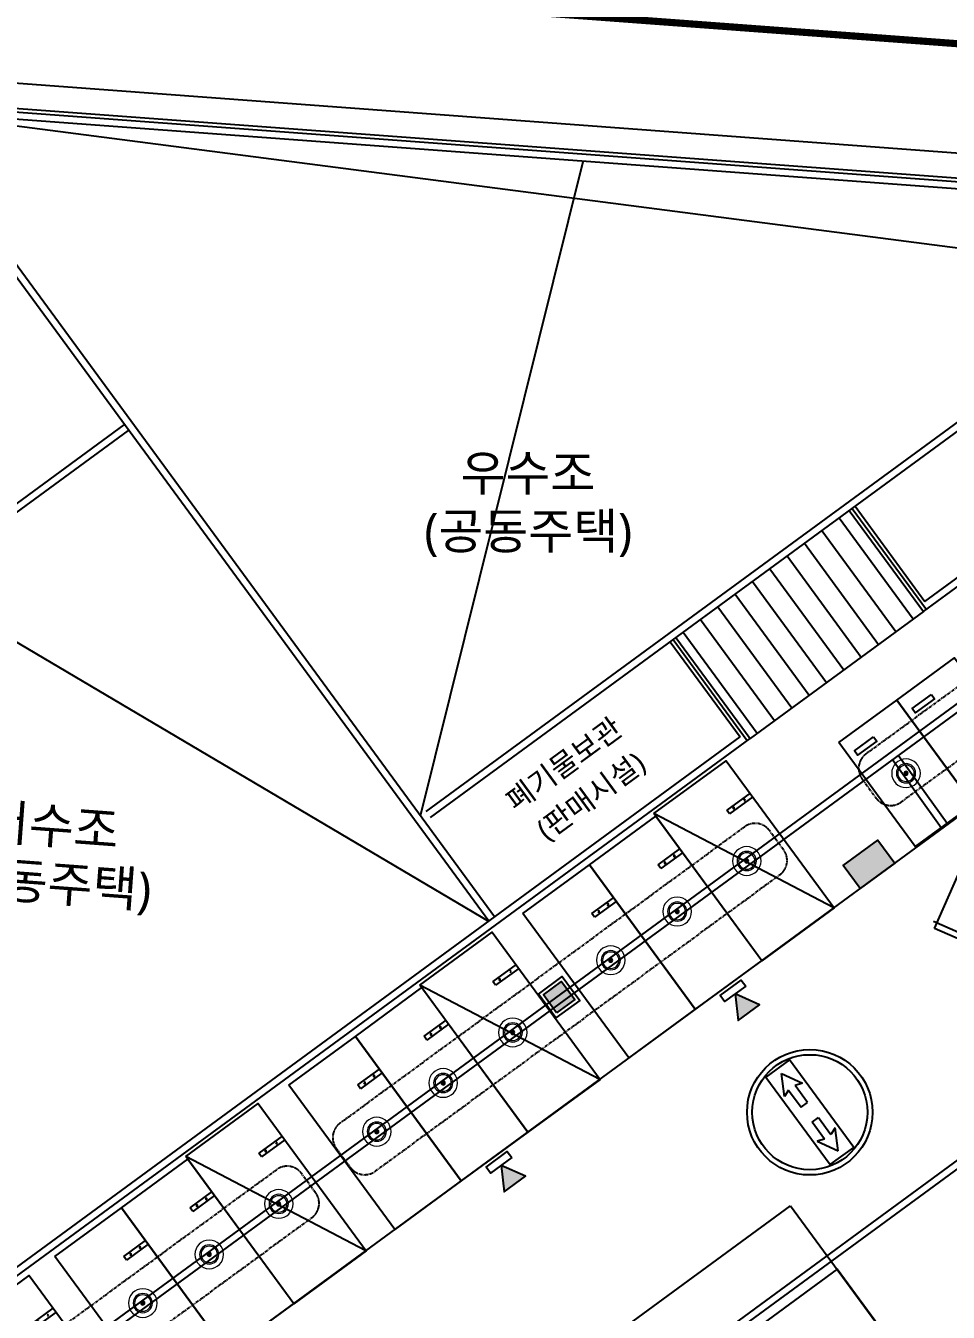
# Model space of a CAD drawing. Header units: millimetres. Extents: x 75184266 to 76346726, y -35850126 to -33679385.
# Drawn here: x 75476081 to 75501835, y -34529670 to -34493730 of the extents above; entities that cross this region are included whole.
import ezdxf
from ezdxf.enums import TextEntityAlignment as Align

# ---------------------------------------------------------------- set-up
doc = ezdxf.new("R2010")
doc.units = ezdxf.units.MM
doc.header["$LTSCALE"] = 50
doc.header["$MEASUREMENT"] = 0
for name, pattern in [('-HID', [2.5, 1.5, -1]), ('CONTINOUS', [0]), ('HIDDEN', [0.375, 0.25, -0.125]), ('PHANTOM2', [1.25, 0.625, -0.125, 0.125, -0.125, 0.125, -0.125]), ('단지배치도$0$PHANTOM2', [31.75, 15.875, -3.175, 3.175, -3.175, 3.175, -3.175])]:
    doc.linetypes.add(name, pattern=pattern)
doc.layers.add('1-주차면센서', color=3, linetype='CONTINUOUS', lineweight=15)
for name, color, linetype in [('2-주차안내등', 2, 'CONTINUOUS'), ('3-SIO', 1, 'CONTINUOUS'), ('DK1', 6, 'CONTINUOUS'), ('PARKING', 7, 'CONTINUOUS'), ('RACEWAY', 4, 'HIDDEN'), ('XR-지하3층$0$A-주차', 9, 'CONTINUOUS'), ('XR-지하3층$0$일반주차', 8, 'CONTINUOUS'), ('XR-지하3층$0$확장형주차', 8, 'CONTINUOUS'), ('유도관제-RECWAY', 4, 'CONTINOUS')]:
    doc.layers.add(name, color=color, linetype=linetype)
doc.layers.add('건축', color=8, linetype='CONTINUOUS', plot=False)
doc.styles.add('XR-지하3층$0$맑은고딕', font='')
doc.styles.get('XR-지하3층$0$맑은고딕').set_extended_font_data('Malgun Gothic')

# ---------------------------------------------------------------- blocks, each defined once
blk = doc.blocks.new('XR-지하3층$0$일반형 주차')
at = {"layer": 'XR-지하3층$0$일반주차'}
for p, q in [((750, 3865), (0, 3865)), ((0, 3735), (750, 3735)), ((750, 3735), (750, 3865))]:
    blk.add_line(p, q, dxfattribs=at)
blk.add_lwpolyline([(2300, 5000), (0, 5000), (0, 0), (2300, 0)], close=True, dxfattribs=at)
for centre in [(238, 3800), (563, 3800)]:
    blk.add_circle(centre, 17.5, dxfattribs=at)
blk = doc.blocks.new('XR-지하3층$0$확장형 주차')
at = {"layer": 'XR-지하3층$0$확장형주차', "color": 7}
for p, q in [((0, 3965), (800, 3965)), ((800, 3835), (800, 3965)), ((0, 3835), (800, 3835))]:
    blk.add_line(p, q, dxfattribs=at)
blk.add_lwpolyline([(2500, 5100), (0, 0)], dxfattribs=at)
blk.add_lwpolyline([(2500, 5091), (0, 5091), (0, -9), (2500, -9)], close=True, dxfattribs=at)
for centre in [(238, 3900), (613, 3900)]:
    blk.add_circle(centre, 17.5, dxfattribs=at)
blk = doc.blocks.new('XR-지하3층$0$A$C73B52ADF')
at = {"layer": 'XR-지하3층$0$A-주차', "elevation": 0}
for points in [[(-2038, 2466), (-38, 2466), (-38, -1134), (-2038, -1134)], [(-1166, 2021), (-1166, 1871), (-1832, 1871), (-1832, 2021)]]:
    blk.add_lwpolyline(points, close=True, dxfattribs=at)
blk = doc.blocks.new('TIS-주차면센서(확대)')
at = {"layer": '1-주차면센서'}
blk.add_hatch(color=256, dxfattribs=at).paths.add_polyline_path([(43.5, 0, 1), (-43.5, 0, 1)])
h = blk.add_hatch(color=256, dxfattribs=at)
edge = h.paths.add_edge_path()
edge.add_arc((0, 0), 43.5, 0, 360)
for radius in [303.5, 203.5, 173.5, 43.5]:
    blk.add_circle((0, 0), radius, dxfattribs=at)
blk = doc.blocks.new('fh52f')
at = {"layer": '2-주차안내등'}
for points in [[(399980, -281538), (399333, -281164), (399333, -281912)], [(399980, -281903), (399980, -281173), (400188, -281173), (400188, -281903)]]:
    blk.add_lwpolyline(points, close=True, dxfattribs=at)
blk.add_solid([(399333, -281912), (399333, -281164), (399980, -281538)], dxfattribs=at)
blk = doc.blocks.new('rehw6')
at = {"layer": '3-SIO'}
for points in [[(406938, -283999), (406938, -284825), (407763, -284825), (407763, -283999)], [(407038, -284099), (407038, -284725), (407663, -284725), (407663, -284099)]]:
    blk.add_lwpolyline(points, close=True, dxfattribs=at)
for points in [[(407038, -284099), (407663, -284725), (407663, -284099), (407038, -284725)], [(407663, -284099), (407038, -284725), (407663, -284725), (407038, -284099)]]:
    blk.add_solid(points, dxfattribs=at)
blk = doc.blocks.new('sdvfr')
at = {"layer": 'DK1'}
for p, q in [((-945351, 1790459), (-944567, 1790896)), ((-944567, 1790896), (-944674, 1790612)), ((-941645, 1790459), (-942429, 1790896)), ((-942429, 1790896), (-942322, 1790612)), ((-944567, 1790022), (-945351, 1790459)), ((-943860, 1790612), (-944674, 1790612)), ((-944674, 1790306), (-943860, 1790306)), ((-944674, 1790306), (-944567, 1790022)), ((-943860, 1790306), (-943860, 1790612)), ((-943136, 1790306), (-943136, 1790612)), ((-943136, 1790612), (-942322, 1790612)), ((-942322, 1790306), (-943136, 1790306)), ((-942429, 1790022), (-941645, 1790459)), ((-942322, 1790306), (-942429, 1790022))]:
    blk.add_line(p, q, dxfattribs=at)
blk.add_lwpolyline([(-941398, 1789894), (-941398, 1791024), (-945598, 1791024), (-945598, 1789894)], close=True, dxfattribs=at)
at = {"layer": 'DK1', "color": 2}
for radius in [2428, 2228]:
    blk.add_circle((-943498, 1790459), radius, dxfattribs=at)

msp = doc.modelspace()

# ---------------------------------------------------------------- hatches: boundary and pattern name
at = {"layer": '건축', "ltscale": 0.5}
h = msp.add_hatch(color=256, dxfattribs=at)
h.dxf.hatch_style = 1
h.paths.add_polyline_path([(75499378.6, -34517835.1), (75498905.6, -34517189.9), (75499873.4, -34516480.4), (75500346.4, -34517125.6)])

# ---------------------------------------------------------------- linework, layer by layer
at = {"layer": 'PARKING', "color": 241, "linetype": '단지배치도$0$PHANTOM2', "ltscale": 0.1, "elevation": 0}
for points in [[(75499430.7, -34514771.4), (75499824.6, -34515308.6, 0.4142136), (75500523.5, -34515416.2), (75511814.1, -34507138.5, 0.4142136), (75511921.7, -34506439.6), (75511527.9, -34505902.4, 0.4142136), (75510829, -34505794.8), (75499538.3, -34514072.5, 0.4142136)], [(75484748.8, -34525084.8), (75485142.7, -34525622.1, 0.4142136), (75485841.5, -34525729.7), (75497132.2, -34517452, 0.4142136), (75497239.8, -34516753.1), (75496845.9, -34516215.8, 0.4142136), (75496147, -34516108.2), (75484856.4, -34524385.9, 0.4142136)], [(75471683.9, -34534663.3), (75472077.8, -34535200.6, 0.4142136), (75472776.6, -34535308.2), (75484067.3, -34527030.5, 0.4142136), (75484174.9, -34526331.6), (75483781, -34525794.3, 0.4142136), (75483082.1, -34525686.7), (75471791.5, -34533964.5, 0.4142136)]]:
    msp.add_lwpolyline(points, format="xyb", close=True, dxfattribs=at)
at = {"layer": '건축', "ltscale": 1000}
for p, q in [((75542171.6, -34500265.3), (75436335.8, -34492415.6)), ((75541797.9, -34500939.5), (75436982.1, -34493165.4)), ((75440255.1, -34561174.9), (75512999.3, -34507842.6)), ((75489207.3, -34532725.4), (75497433.4, -34526694.5)), ((75497433.4, -34526694.5), (75532376.5, -34574356.2))]:
    msp.add_line(p, q, dxfattribs=at)
at = {"layer": '건축', "ltscale": 100}
for p, q in [((75541744.5, -34501035.8), (75447445.9, -34494041.8)), ((75541637.8, -34501228.4), (75447630.6, -34494256)), ((75501142.9, -34510093.8), (75509933.5, -34503649)), ((75501185.9, -34509814.3), (75509815.2, -34503487.7)), ((75464563.7, -34515336.4), (75478832.7, -34504875.2)), ((75464682, -34515497.7), (75478950.9, -34505036.5)), ((75498789.9, -34507479), (75500859.4, -34510301.7)), ((75498306.1, -34507833.8), (75500375.5, -34510656.4)), ((75497822.2, -34508188.5), (75499891.6, -34511011.2)), ((75497338.3, -34508543.3), (75499407.7, -34511366)), ((75496854.4, -34508898.1), (75498923.8, -34511720.7)), ((75496370.5, -34509252.8), (75498439.9, -34512075.5)), ((75495886.6, -34509607.6), (75497956.1, -34512430.2)), ((75495402.7, -34509962.3), (75497472.2, -34512785)), ((75494918.9, -34510317.1), (75496988.3, -34513139.8)), ((75494435, -34510671.9), (75496504.4, -34513494.5)), ((75474370.6, -34529473.9), (75496024.5, -34513598.4)), ((75474488.8, -34529635.2), (75496304, -34513641.4))]:
    msp.add_line(p, q, dxfattribs=at)
at = {"layer": '건축', "ltscale": 0.5}
for p, q in [((75447606.2, -34494261), (75488999.6, -34518742.6, 0)), ((75489008.1, -34518742.4), (75472403, -34496093.4)), ((75472661.2, -34496119.2, 0), (75507740.1, -34500669.2)), ((75489169.4, -34518624.2), (75472665.3, -34496112.8)), ((75487100, -34515801.5), (75491641.1, -34497526.8)), ((75487261.3, -34515683.2), (75507740.1, -34500669.2)), ((75487379.5, -34515844.5), (75507858.4, -34500830.5)), ((75499154.1, -34507212), (75501223.5, -34510034.7)), ((75499234.7, -34507152.9), (75501185.9, -34509814.3)), ((75499073.4, -34507271.2), (75501142.9, -34510093.8)), ((75501142.9, -34510093.8), (75496304, -34513641.4)), ((75494234.6, -34510818.8), (75496304, -34513641.4)), ((75494073.3, -34510937), (75496024.5, -34513598.4)), ((75494153.9, -34510877.9), (75496223.4, -34513700.6))]:
    msp.add_line(p, q, dxfattribs=at)
at = {"layer": '건축', "linetype": 'PHANTOM2', "ltscale": 50, "const_width": 200}
msp.add_lwpolyline([(75558572.6, -34605145.4), (75561597.6, -34590145.4), (75561659.5, -34553000), (75564717.9, -34517999.9), (75564749.8, -34498884.2), (75475183.7, -34492234.7), (75349445.8, -34482899.8, -0.1151176), (75301447.5, -34507814.4), (75295098.5, -34515540.4), (75291581.4, -34641500.4), (75298553.1, -34648669.4), (75429499.8, -34648668.1), (75454491.8, -34644667.8), (75484498.1, -34644667.5), (75499504.9, -34645667.4), (75547907.3, -34645666.1), (75558522.6, -34635068.3)], format="xyb", close=True, dxfattribs=at)
at = {"layer": '건축', "linetype": '-HID', "ltscale": 50}
msp.add_lwpolyline([(75535092.8, -34517056), (75535447.6, -34517539.9), (75547398.8, -34508776.3), (75548285.8, -34509985.9), (75550584.1, -34508300.6), (75554161.7, -34513179.5), (75533580.8, -34528271.1), (75536259.1, -34552784.2), (75534742.9, -34552949.9), (75535039.2, -34555891.8), (75529025, -34556548.9), (75526754.9, -34535772.6), (75520970.7, -34527526.5), (75501450.8, -34518944.9), (75503885.6, -34513406.5), (75506632, -34514613.9), (75507245.8, -34513217.7), (75524650.2, -34520869.2), (75531537.6, -34515818.9), (75534336, -34516024)], close=True, dxfattribs=at)
at = {"layer": '건축', "ltscale": 0.5}
msp.add_lwpolyline([(75499378.6, -34517835.1), (75498905.6, -34517189.9), (75499873.4, -34516480.4), (75500346.4, -34517125.6)], close=True, dxfattribs=at)
msp.add_lwpolyline([(75501419.6, -34518745), (75518216.6, -34526135.2)], dxfattribs=at)
at = {"layer": '유도관제-RECWAY', "color": 201, "ltscale": 0.5}
for p, q in [((75510700.9, -34506344), (75439143.1, -34558807.8)), ((75439422.6, -34558850.9, 0), (75510656.3, -34506624.7, 0)), ((75500281.2, -34514231.3), (75501640, -34516123.6)), ((75500442.5, -34514113.1), (75501801.8, -34516006.2)), ((75507168.1, -34521694.6), (75477812.6, -34543217.1)), ((75477930.9, -34543378.4, 0), (75507286.3, -34521855.9, 0))]:
    msp.add_line(p, q, dxfattribs=at)

# ---------------------------------------------------------------- block references
at = {"layer": '2-주차안내등', "rotation": 126.226162335852}
for p in [(75505149.9, -35009818.8), (75498617.4, -35014608)]:
    msp.add_blockref('fh52f', p, dxfattribs=at)
at = {"layer": 'PARKING', "xscale": -1.320000000298023, "yscale": 1.320000000298023, "zscale": 1.319999999948777, "rotation": 90}
for p in [(75500656.3, -34514612.9), (75496209.3, -34517063.8), (75494268.5, -34518475.5), (75492413.6, -34519835.4), (75489676.9, -34521853), (75487736, -34523264.7), (75485881.1, -34524624.6), (75483144.4, -34526642.3), (75481203.6, -34528054), (75479348.7, -34529413.9)]:
    msp.add_blockref('TIS-주차면센서(확대)', p, dxfattribs=at)
at = {"layer": 'PARKING', "xscale": -1, "rotation": 216.2469333569279}
msp.add_blockref('rehw6', (75330614.4, -34991093.2, 0), dxfattribs=at)
at = {"layer": 'RACEWAY', "xscale": 0.7218862486673641, "yscale": 0.7218862486673641, "zscale": 0.7218862486673641, "rotation": 306.2469336900549}
msp.add_blockref('sdvfr', (74858304.1, -35837588.6), dxfattribs=at)
at = {"layer": '건축'}
for name, p, rotation in [('XR-지하3층$0$A$C73B52ADF', (75503499.7, -34513353.5, 0), 36.24761539007821), ('XR-지하3층$0$A$C73B52ADF', (75501886.8, -34514536.1, 0), 36.24761539007821), ('XR-지하3층$0$일반형 주차', (75500094, -34530323.5), 126.2469333594607)]:
    msp.add_blockref(name, p, dxfattribs=dict(at, rotation=rotation))
at = {"layer": '건축', "xscale": -1, "rotation": 36.24693490030937}
for name, p in [('XR-지하3층$0$확장형 주차', (75498645, -34518367)), ('XR-지하3층$0$일반형 주차', (75496628.8, -34519845.2)), ('XR-지하3층$0$일반형 주차', (75494773.9, -34521205.1)), ('XR-지하3층$0$확장형 주차', (75492112.5, -34523156.3)), ('XR-지하3층$0$일반형 주차', (75490096.3, -34524634.5)), ('XR-지하3층$0$일반형 주차', (75488241.4, -34525994.4)), ('XR-지하3층$0$확장형 주차', (75485580.1, -34527945.6)), ('XR-지하3층$0$일반형 주차', (75483563.9, -34529423.7)), ('XR-지하3층$0$일반형 주차', (75481709, -34530783.6)), ('XR-지하3층$0$일반형 주차', (75479136, -34532675.9))]:
    msp.add_blockref(name, p, dxfattribs=at)

# ---------------------------------------------------------------- texts
at = {"layer": '건축', "style": 'XR-지하3층$0$맑은고딕'}
for s, p in [('우수조', (75490099.2, -34506238.3, 0)), ('(공동주택)', (75490110.6, -34507893.4, 0))]:
    msp.add_text(s, height=1000, dxfattribs=at).set_placement(p, align=Align.MIDDLE)
for s, p in [('폐기물보관', (75491101.3, -34514352.4)), ('(판매시설)', (75491857.9, -34515248.1))]:
    msp.add_text(s, height=600, rotation=36.24693, dxfattribs=at).set_placement(p, align=Align.MIDDLE_CENTER)
for s, p in [('저수조', (75476803.7, -34516064.2)), ('(공동주택)', (75476692.7, -34517715.5))]:
    msp.add_text(s, height=1000, rotation=355.75821, dxfattribs=at).set_placement(p, align=Align.MIDDLE)

doc.saveas('drawing.dxf')
